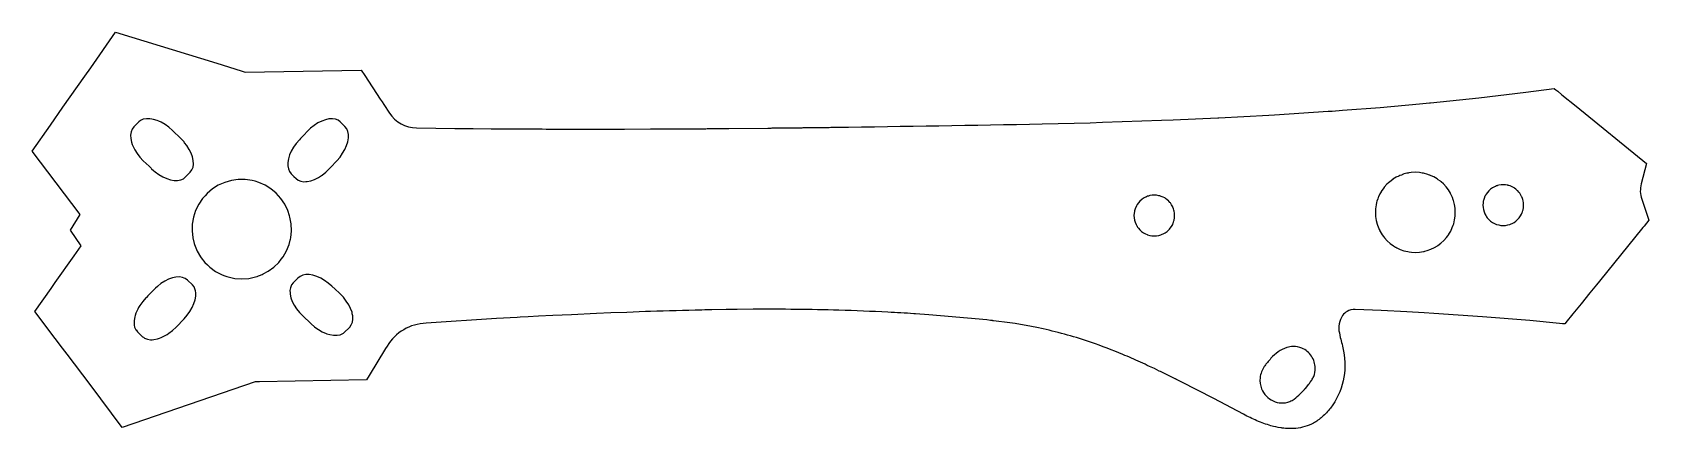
# Model space of a CAD drawing. Header units: millimetres. Extents: x 1 to 132, y 2 to 34.
import ezdxf

# ---------------------------------------------------------------- set-up
doc = ezdxf.new("R2010")
doc.units = ezdxf.units.MM

msp = doc.modelspace()

# ---------------------------------------------------------------- linework, layer by layer
for points in [[(7.84, 33.95), (16.05, 31.44), (18.03, 30.83), (18.36, 30.73), (27.76, 30.89), (28.05, 30.44), (29.3, 28.54), (29.45, 28.32), (29.59, 28.1), (30.04, 27.41), (30.04, 27.41, 0.247163), (32.23, 26.21), (33.81, 26.19), (35.35, 26.17), (36.84, 26.15), (38.28, 26.14), (38.98, 26.14, 0.001298), (44.48, 26.11), (45.68, 26.11), (46.85, 26.11), (49.1, 26.11), (51.22, 26.12), (53.21, 26.13), (54.14, 26.14, 0.001476), (54.59, 26.14, 0.002085), (55.03, 26.14, 0.002533), (55.47, 26.14, 0.002896), (55.9, 26.15, 0.003204), (56.32, 26.15, 0.003472), (56.74, 26.16, 0.00371), (57.15, 26.16, 0.003922), (57.55, 26.16), (60.73, 26.19, 0.00521), (61.07, 26.2, 0.005297), (61.42, 26.2, 0.005377), (61.75, 26.21, 0.005451), (62.09, 26.21, 0.00552), (62.41, 26.21, 0.005584), (62.73, 26.22, 0.005642), (63.05, 26.22, 0.005696), (63.36, 26.22, 0.005746), (63.67, 26.23, 0.005792), (63.97, 26.23, 0.005835), (64.27, 26.24, 0.005873), (64.56, 26.24, 0.005908), (64.85, 26.24, 0.005941), (65.13, 26.25, 0.00597), (65.41, 26.25, 0.005996), (65.68, 26.25, 0.00602), (65.95, 26.26, 0.00604), (66.22, 26.26, 0.000874), (82.97, 26.53), (86.86, 26.63), (87.86, 26.66), (92.62, 26.82), (93.58, 26.86), (97.21, 27.02), (97.28, 27.02), (101.33, 27.24), (101.79, 27.26), (106.15, 27.55), (106.47, 27.57), (107.3, 27.64), (110.37, 27.87), (113.56, 28.16), (114.37, 28.23), (114.43, 28.24), (118.35, 28.65), (122.17, 29.1), (124.46, 29.4), (124.5, 29.37), (124.59, 29.3), (124.75, 29.17), (125.1, 28.88), (125.1, 28.88), (126.24, 27.96), (131.95, 23.33), (131.52, 21.67, 0.143577), (131.56, 20.43), (132.13, 18.72), (131.75, 18.25), (131.66, 18.14), (128.13, 13.78), (127.9, 13.5), (127.37, 12.85), (126.66, 11.96), (125.99, 11.14), (125.41, 10.43), (125.41, 10.43), (125.35, 10.35), (125.33, 10.32), (125.14, 10.33), (124.89, 10.35), (122.49, 10.59), (118.65, 10.91), (114.72, 11.18), (113.92, 11.22), (112.52, 11.3), (110.43, 11.4), (108.33, 11.5, 0.146935), (107.68, 11.34, 0.103191), (107.32, 11.01, 0.108277), (107.04, 10.33, 0.099422), (107.05, 9.59), (107.13, 9.22, -0.013872), (107.39, 8.12, -0.105097), (107.36, 5.7, -0.109389), (106.33, 3.51, -0.050619), (105.66, 2.79, -0.055734), (104.95, 2.29, -0.10244), (103.52, 1.86, -0.059042), (102.41, 1.89, -0.014173), (102.3, 1.9, -0.030887), (101.51, 2.08, -0.030277), (100.37, 2.48, -0.019735), (99.28, 3), (96.87, 4.27, 0.002758), (94.76, 5.36), (94.29, 5.6, 0.003147), (93.84, 5.83, 0.025238), (93.79, 5.85, 0.025121), (93.73, 5.88, 0.004032), (93.3, 6.1, 0.002543), (92.45, 6.51), (92.06, 6.7), (91.67, 6.88, 0.004022), (90.92, 7.23, 0.006978), (89.49, 7.85, 0.015859), (86.95, 8.82, 0.028898), (83.03, 9.92), (82.53, 10.03, 0.023265), (79.01, 10.58, 0.011491), (78.93, 10.59, 0.011451), (78.86, 10.6, 0.011412), (78.78, 10.61, 0.008386), (73.78, 11.06), (72.69, 11.14, 0.011471), (72.56, 11.15, 0.00418), (70.45, 11.27, 0.00622), (66.48, 11.43, 0.008654), (59.54, 11.51), (58.24, 11.5), (57.63, 11.49), (57.33, 11.49), (56.17, 11.47), (55.89, 11.46), (55.62, 11.46), (55.36, 11.45, 0.002994), (51.2, 11.33), (50.81, 11.32), (49.3, 11.26), (47.98, 11.21), (46.82, 11.16), (44.79, 11.07), (43.28, 11), (42.14, 10.94), (41.28, 10.9), (40.64, 10.86), (40.4, 10.85), (38.72, 10.76), (33.02, 10.38, 0.25382), (29.85, 8.53), (29.85, 8.53), (29.72, 8.32), (28.4, 6.14), (28.19, 5.79), (19.5, 5.64), (19.16, 5.64), (8.39, 1.93), (5.77, 5.41), (3.91, 7.88), (3.54, 8.36), (2.95, 9.15), (1.31, 11.32), (2.63, 13.2), (2.95, 13.67), (4.49, 15.85), (5.05, 16.65), (4.2, 17.93), (4.96, 19.18), (1.09, 24.32), (2.56, 26.42), (3.58, 27.88), (5.35, 30.39), (5.83, 31.08)], [(104.3, 5.1), (104.49, 5.33, 0.002483), (104.62, 5.5, 0.022895), (104.81, 5.78, 0.035023), (104.97, 6.07, 0.113179), (105.1, 6.74, 0.139713), (104.79, 7.71, 0.071833), (104.45, 8.1, 0.080665), (104.01, 8.36, 0.098965), (103.31, 8.49, 0.072905), (102.79, 8.41, 0.080122), (102.09, 8.06, 0.052729), (101.51, 7.54), (101.43, 7.45, 0.019505), (101.15, 7.13, 0.017177), (100.96, 6.87, 0.052063), (100.74, 6.44, 0.068551), (100.63, 5.97, 0.131668), (100.75, 5.06, 0.184288), (101.68, 4.09, 0.10032), (102.35, 3.92, 0.106003), (103.03, 4.04, 0.060338), (103.4, 4.24, 0.044098), (103.87, 4.65), (104.08, 4.88), (104.19, 4.99, -0.014063), (104.22, 5.02), (104.26, 5.06)]]:
    msp.add_lwpolyline(points, format="xyb", close=True)
for points in [[(9.72, 26.69), (9.7, 26.67), (9.32, 26.28), (9.18, 26.1), (9.1, 25.88), (9.06, 25.63), (9.07, 25.35), (9.13, 25.05), (9.2, 24.86), (9.24, 24.75), (9.4, 24.44), (9.59, 24.13), (9.82, 23.83), (10.09, 23.55), (10.56, 23.1), (10.73, 22.94), (10.76, 22.9), (10.93, 22.76), (11.05, 22.65), (11.36, 22.43), (11.67, 22.24), (11.99, 22.1), (12.3, 22), (12.6, 21.95), (12.87, 21.95), (13.01, 21.98), (13.12, 22), (13.34, 22.09), (13.52, 22.23), (13.9, 22.63), (14.03, 22.81), (14.12, 23.03), (14.15, 23.28), (14.14, 23.56), (14.08, 23.85), (13.97, 24.16), (13.82, 24.47), (13.62, 24.78), (13.44, 25.01), (13.39, 25.07), (13.12, 25.35), (12.45, 26), (12.16, 26.26), (11.86, 26.48), (11.54, 26.66), (11.34, 26.75), (11.22, 26.81), (10.91, 26.9), (10.78, 26.92), (10.62, 26.95), (10.49, 26.95), (10.34, 26.95), (10.09, 26.91), (9.87, 26.81)], [(23.38, 25.92), (23.12, 25.65), (22.83, 25.34), (22.74, 25.24), (22.49, 24.95), (22.27, 24.65), (22.09, 24.33), (21.95, 24.02), (21.86, 23.7), (21.81, 23.41), (21.81, 23.25), (21.81, 23.13), (21.85, 22.88), (21.95, 22.67), (22.08, 22.49), (22.3, 22.28), (22.47, 22.11), (22.65, 21.98), (22.86, 21.89), (23.11, 21.85), (23.26, 21.86), (23.38, 21.86), (23.67, 21.92), (23.98, 22.03), (24.28, 22.19), (24.54, 22.36), (24.58, 22.38), (24.88, 22.62), (25.15, 22.88), (25.27, 23), (25.79, 23.55), (26.04, 23.84), (26.25, 24.15), (26.43, 24.46), (26.57, 24.78), (26.67, 25.09), (26.72, 25.39), (26.72, 25.47), (26.72, 25.66), (26.68, 25.91), (26.58, 26.13), (26.44, 26.31), (26.06, 26.69), (25.88, 26.82), (25.66, 26.91), (25.42, 26.94), (25.14, 26.93), (25.13, 26.93), (24.85, 26.87), (24.55, 26.76), (24.24, 26.61), (23.94, 26.41), (23.65, 26.18)], [(110.34, 20.87), (110.23, 20.63), (110.21, 20.58), (110.16, 20.45), (110.1, 20.28), (110.07, 20.17), (110.03, 19.97), (109.98, 19.66), (109.97, 19.34), (109.99, 19.02), (110.04, 18.71), (110.11, 18.4), (110.22, 18.12), (110.22, 18.1), (110.25, 18.05), (110.26, 18.02), (110.33, 17.89), (110.34, 17.85), (110.36, 17.81), (110.53, 17.54), (110.62, 17.41), (110.72, 17.29), (110.93, 17.06), (110.93, 17.05), (111.17, 16.84), (111.43, 16.65), (111.6, 16.55), (111.62, 16.54), (111.7, 16.49), (111.99, 16.36), (112.29, 16.25), (112.6, 16.18), (112.72, 16.16), (112.91, 16.13), (113.23, 16.12), (113.55, 16.13), (113.86, 16.18), (113.93, 16.2), (113.98, 16.21), (114.17, 16.26), (114.47, 16.37), (114.76, 16.51), (115, 16.66), (115.03, 16.68), (115.28, 16.87), (115.52, 17.08), (115.73, 17.32), (115.84, 17.46), (115.92, 17.58), (115.93, 17.6), (116.08, 17.85), (116.21, 18.14), (116.28, 18.33), (116.32, 18.44), (116.39, 18.75), (116.44, 19.06), (116.45, 19.38), (116.43, 19.7), (116.38, 20.01), (116.31, 20.32), (116.28, 20.38), (116.22, 20.56), (116.2, 20.62), (116.06, 20.9), (116.05, 20.92), (115.9, 21.18), (115.7, 21.43), (115.49, 21.67), (115.3, 21.83), (115.28, 21.85), (115.25, 21.88), (115.07, 22.01), (114.99, 22.07), (114.85, 22.15), (114.72, 22.23), (114.62, 22.27), (114.43, 22.36), (114.38, 22.38), (114.36, 22.39), (114.13, 22.47), (114.13, 22.47), (113.95, 22.51), (113.87, 22.53), (113.76, 22.55), (113.54, 22.59), (113.2, 22.61), (112.86, 22.59), (112.68, 22.56), (112.62, 22.55), (112.53, 22.54), (112.21, 22.45), (112.2, 22.44), (112.08, 22.39), (111.95, 22.35), (111.87, 22.3), (111.82, 22.28), (111.72, 22.23), (111.66, 22.21), (111.39, 22.04), (111.38, 22.03), (111.14, 21.85), (111.03, 21.76), (110.9, 21.64), (110.69, 21.4), (110.68, 21.39), (110.5, 21.14), (110.45, 21.05), (110.44, 21.03)], [(21.98, 18.98), (21.95, 19.09), (21.81, 19.52), (21.56, 20.02), (21.25, 20.49), (20.87, 20.91), (20.44, 21.27), (19.96, 21.57), (19.45, 21.79), (19.16, 21.88), (18.91, 21.95), (18.35, 22.03), (17.79, 22.03), (17.23, 21.95), (16.69, 21.79), (16.17, 21.56), (15.7, 21.26), (15.27, 20.9), (15.1, 20.71), (14.89, 20.48), (14.58, 20.02), (14.33, 19.51), (14.16, 18.98), (14.06, 18.42), (14.04, 17.86), (14.1, 17.3), (14.22, 16.84), (14.24, 16.75), (14.45, 16.23), (14.73, 15.75), (14.79, 15.67), (15.08, 15.3), (15.29, 15.1), (15.49, 14.91), (15.94, 14.58), (16.44, 14.32), (16.61, 14.26), (16.87, 14.16), (16.97, 14.13), (17.07, 14.11), (17.52, 14.01), (18.08, 13.97), (18.64, 14.01), (19.19, 14.13), (19.33, 14.18), (19.42, 14.22), (19.52, 14.25), (19.72, 14.32), (19.8, 14.37), (20.21, 14.59), (20.67, 14.92), (21.07, 15.31), (21.27, 15.56), (21.42, 15.76), (21.7, 16.24), (21.91, 16.76), (21.99, 17.11), (22.01, 17.19), (22.04, 17.31), (22.1, 17.87), (22.08, 18.43)], [(118.88, 20.72), (118.86, 20.69), (118.85, 20.67), (118.78, 20.5), (118.73, 20.32), (118.72, 20.28), (118.7, 20.14), (118.69, 19.95), (118.7, 19.77), (118.73, 19.59), (118.78, 19.41), (118.85, 19.24), (118.92, 19.12), (118.92, 19.11), (118.94, 19.08), (118.94, 19.07), (118.99, 19.01), (119.04, 18.92), (119.17, 18.79), (119.26, 18.71), (119.31, 18.66), (119.46, 18.55), (119.57, 18.49), (119.57, 18.49), (119.62, 18.46), (119.74, 18.41), (119.79, 18.39), (119.97, 18.34), (120.15, 18.31), (120.33, 18.3), (120.52, 18.31), (120.7, 18.34), (120.88, 18.39), (120.99, 18.43), (121.05, 18.46), (121.21, 18.55), (121.36, 18.66), (121.5, 18.78), (121.55, 18.84), (121.63, 18.92), (121.73, 19.07), (121.82, 19.23), (121.88, 19.36), (121.89, 19.4), (121.93, 19.52), (121.95, 19.58), (121.98, 19.76), (121.99, 19.94), (121.98, 20.13), (121.95, 20.31), (121.92, 20.4), (121.9, 20.49), (121.89, 20.5), (121.84, 20.62), (121.83, 20.66), (121.74, 20.82), (121.67, 20.92), (121.63, 20.97), (121.61, 21), (121.51, 21.11), (121.47, 21.14), (121.37, 21.24), (121.25, 21.32), (121.22, 21.34), (121.17, 21.37), (121.06, 21.43), (120.89, 21.5), (120.8, 21.53), (120.72, 21.55), (120.72, 21.55), (120.71, 21.56), (120.53, 21.59), (120.34, 21.6), (120.16, 21.59), (119.98, 21.56), (119.86, 21.53), (119.85, 21.52), (119.8, 21.51), (119.7, 21.47), (119.64, 21.44), (119.63, 21.44), (119.46, 21.35), (119.31, 21.24), (119.17, 21.12), (119.05, 20.98), (118.94, 20.83), (118.89, 20.74)], [(90.6, 19.87), (90.58, 19.85), (90.57, 19.83), (90.5, 19.65), (90.45, 19.48), (90.44, 19.44), (90.41, 19.3), (90.4, 19.11), (90.41, 18.93), (90.44, 18.74), (90.5, 18.57), (90.57, 18.39), (90.63, 18.27), (90.63, 18.27), (90.65, 18.24), (90.65, 18.23), (90.7, 18.16), (90.76, 18.08), (90.88, 17.94), (90.97, 17.86), (91.02, 17.82), (91.17, 17.71), (91.28, 17.65), (91.29, 17.65), (91.33, 17.62), (91.46, 17.57), (91.5, 17.55), (91.68, 17.5), (91.86, 17.47), (92.05, 17.46), (92.23, 17.47), (92.42, 17.5), (92.59, 17.55), (92.7, 17.59), (92.77, 17.62), (92.93, 17.71), (93.08, 17.81), (93.22, 17.94), (93.27, 18), (93.34, 18.07), (93.45, 18.22), (93.54, 18.39), (93.59, 18.51), (93.61, 18.56), (93.64, 18.67), (93.66, 18.74), (93.69, 18.92), (93.7, 19.1), (93.69, 19.29), (93.66, 19.47), (93.64, 19.55), (93.61, 19.65), (93.61, 19.65), (93.56, 19.78), (93.54, 19.82), (93.45, 19.98), (93.38, 20.08), (93.35, 20.13), (93.32, 20.16), (93.22, 20.27), (93.19, 20.3), (93.09, 20.39), (92.97, 20.48), (92.94, 20.5), (92.89, 20.53), (92.77, 20.59), (92.6, 20.66), (92.51, 20.69), (92.44, 20.71), (92.43, 20.71), (92.43, 20.71), (92.24, 20.75), (92.06, 20.76), (91.87, 20.75), (91.69, 20.72), (91.57, 20.68), (91.56, 20.68), (91.51, 20.67), (91.42, 20.63), (91.35, 20.6), (91.34, 20.59), (91.18, 20.51), (91.03, 20.4), (90.89, 20.28), (90.77, 20.14), (90.66, 19.99), (90.61, 19.9)], [(12.29, 14), (12.14, 13.95), (11.83, 13.79), (11.52, 13.6), (11.26, 13.39), (11.23, 13.37), (11.08, 13.23), (10.95, 13.1), (10.91, 13.06), (10.73, 12.88), (10.47, 12.61), (10.34, 12.47), (10.29, 12.43), (10.04, 12.14), (9.82, 11.83), (9.71, 11.65), (9.64, 11.52), (9.49, 11.2), (9.43, 11), (9.4, 10.89), (9.35, 10.59), (9.35, 10.52), (9.35, 10.32), (9.36, 10.22), (9.39, 10.07), (9.49, 9.85), (9.5, 9.84), (9.63, 9.68), (9.91, 9.4), (10.02, 9.29), (10.1, 9.24), (10.2, 9.16), (10.42, 9.08), (10.67, 9.04), (10.8, 9.04), (10.95, 9.05), (11.23, 9.11), (11.25, 9.11), (11.4, 9.17), (11.55, 9.22), (11.86, 9.38), (12.02, 9.48), (12.17, 9.57), (12.47, 9.8), (12.75, 10.07), (13.4, 10.74), (13.65, 11.03), (13.87, 11.34), (14.06, 11.65), (14.2, 11.97), (14.3, 12.28), (14.35, 12.58), (14.35, 12.75), (14.35, 12.85), (14.32, 13), (14.3, 13.1), (14.21, 13.32), (14.07, 13.49), (13.67, 13.87), (13.49, 14.01), (13.41, 14.04), (13.27, 14.09), (13.02, 14.13), (12.74, 14.12), (12.45, 14.06)], [(23.01, 10.98), (23.66, 10.37), (23.69, 10.34), (23.98, 10.09), (24.24, 9.9), (24.28, 9.87), (24.6, 9.69), (24.91, 9.55), (24.97, 9.53), (25.22, 9.46), (25.52, 9.41), (25.74, 9.41), (25.8, 9.41), (26.05, 9.45), (26.26, 9.55), (26.31, 9.58), (26.44, 9.68), (26.74, 9.99), (26.82, 10.07), (26.95, 10.25), (27.04, 10.46), (27.08, 10.71), (27.07, 10.98), (27.03, 11.14), (27.01, 11.27), (26.9, 11.58), (26.74, 11.88), (26.54, 12.18), (26.31, 12.48), (26.05, 12.75), (25.99, 12.81), (25.64, 13.14), (25.38, 13.39), (25.09, 13.64), (24.78, 13.85), (24.47, 14.03), (24.15, 14.18), (23.84, 14.27), (23.54, 14.32), (23.52, 14.32), (23.26, 14.32), (23.02, 14.28), (22.8, 14.18), (22.62, 14.04), (22.24, 13.66), (22.11, 13.48), (22.02, 13.26), (21.98, 13.02), (21.98, 13.01), (21.99, 12.88), (22, 12.74), (22.06, 12.45), (22.17, 12.15), (22.32, 11.85), (22.52, 11.54), (22.75, 11.25)]]:
    msp.add_lwpolyline(points, close=True)

doc.saveas('drawing.dxf')
